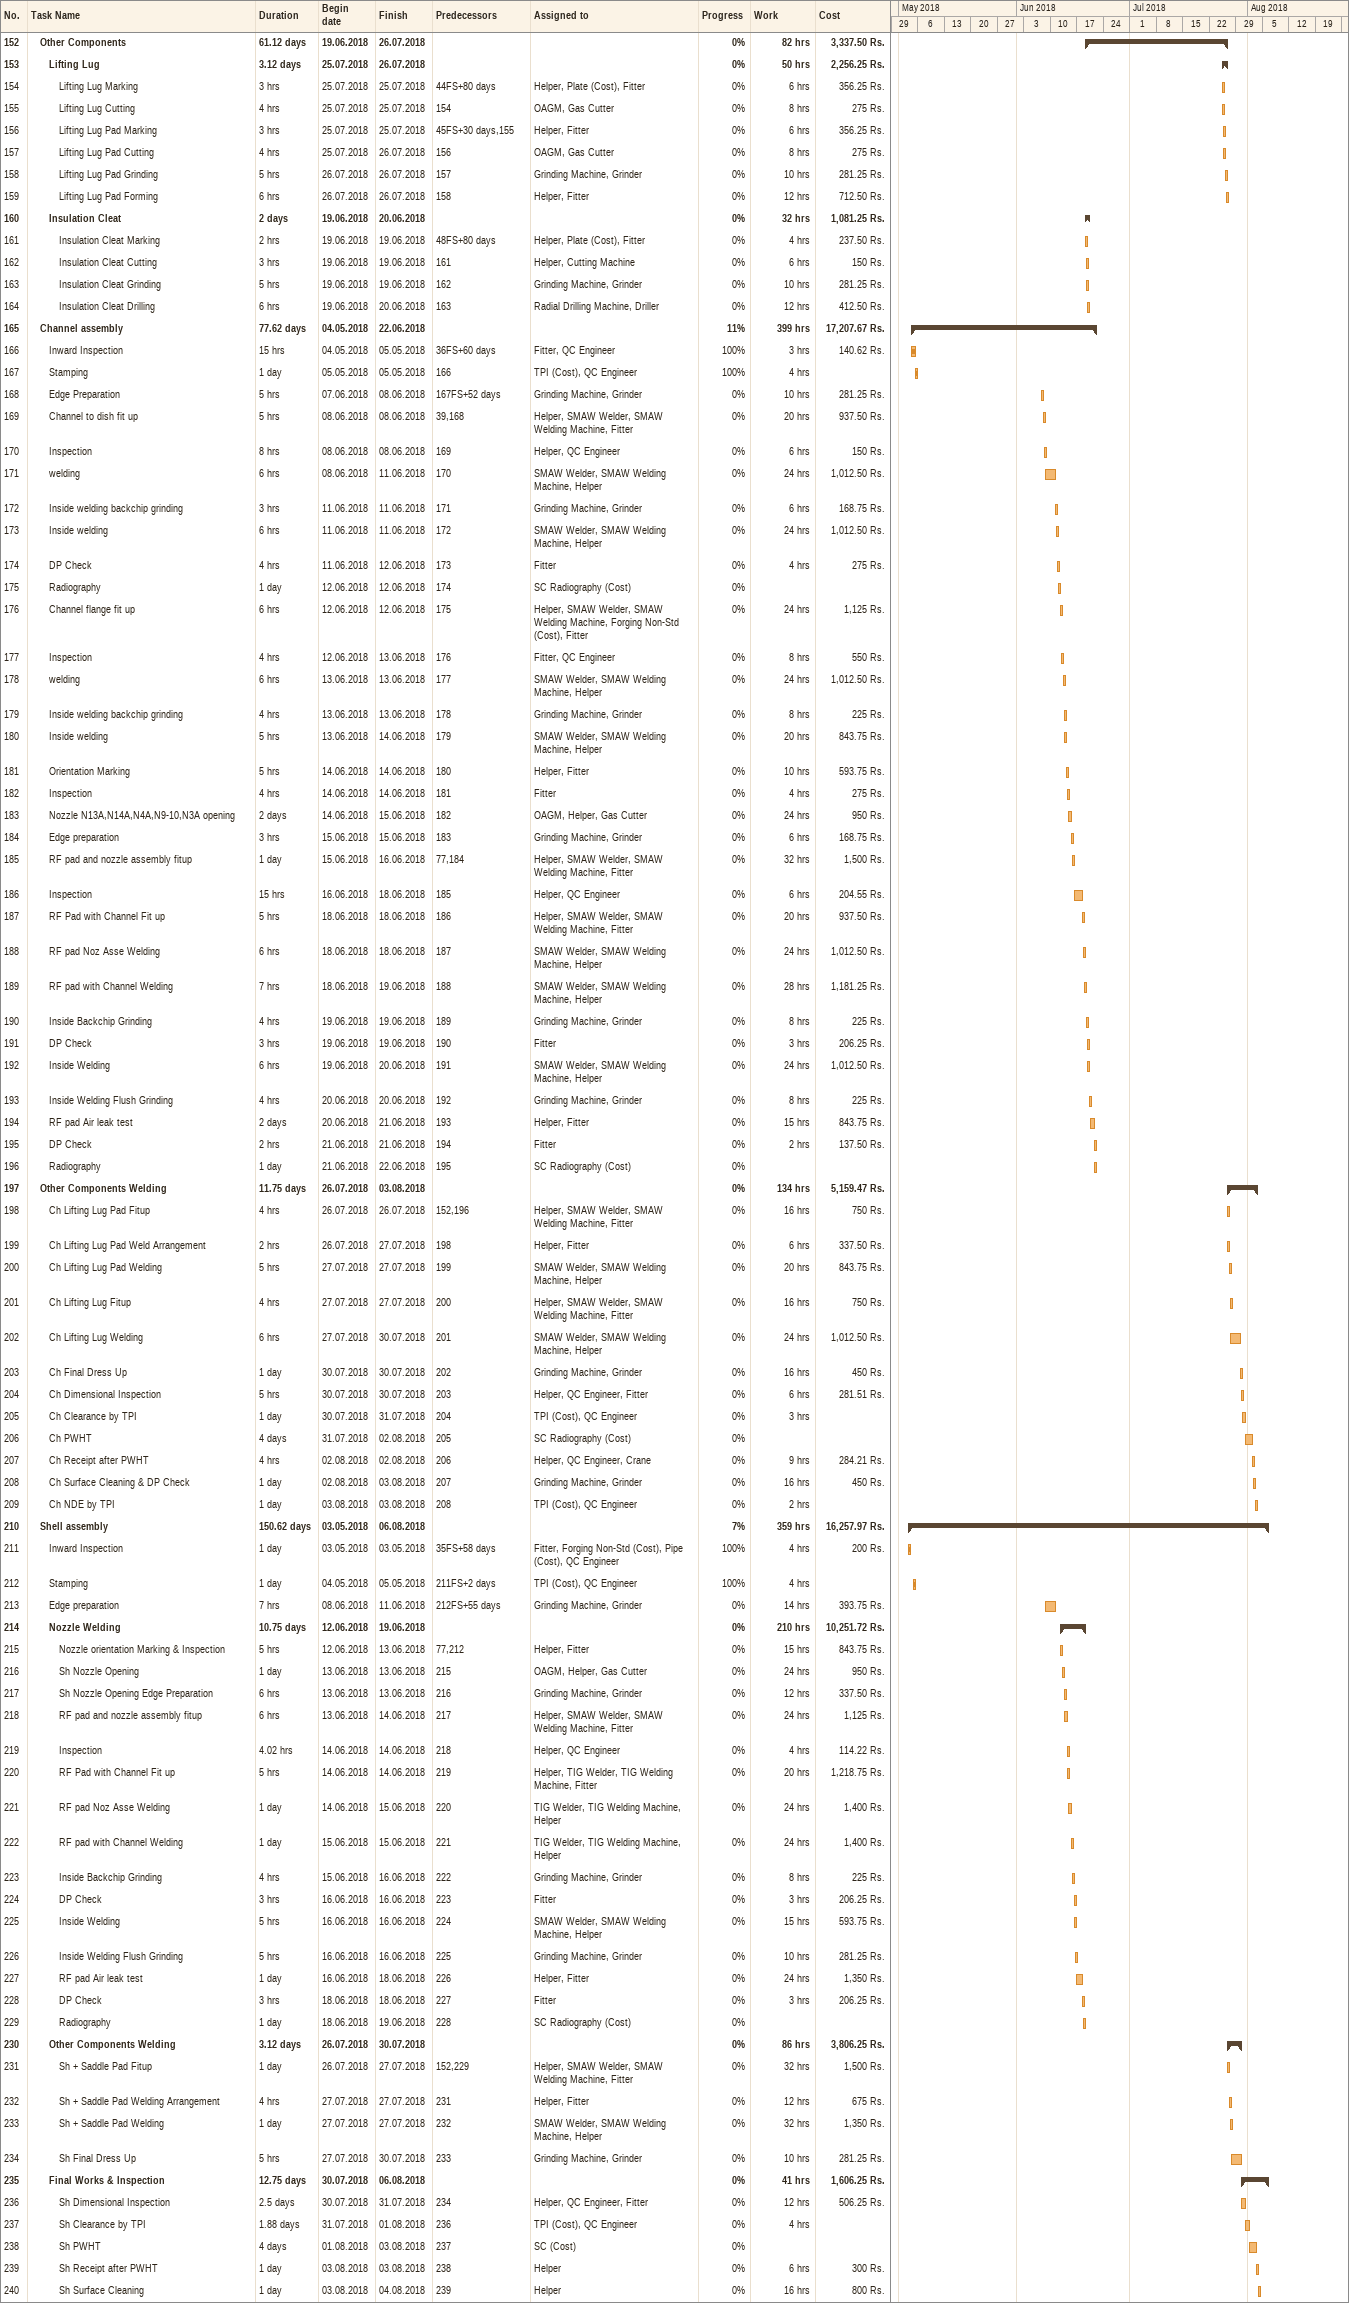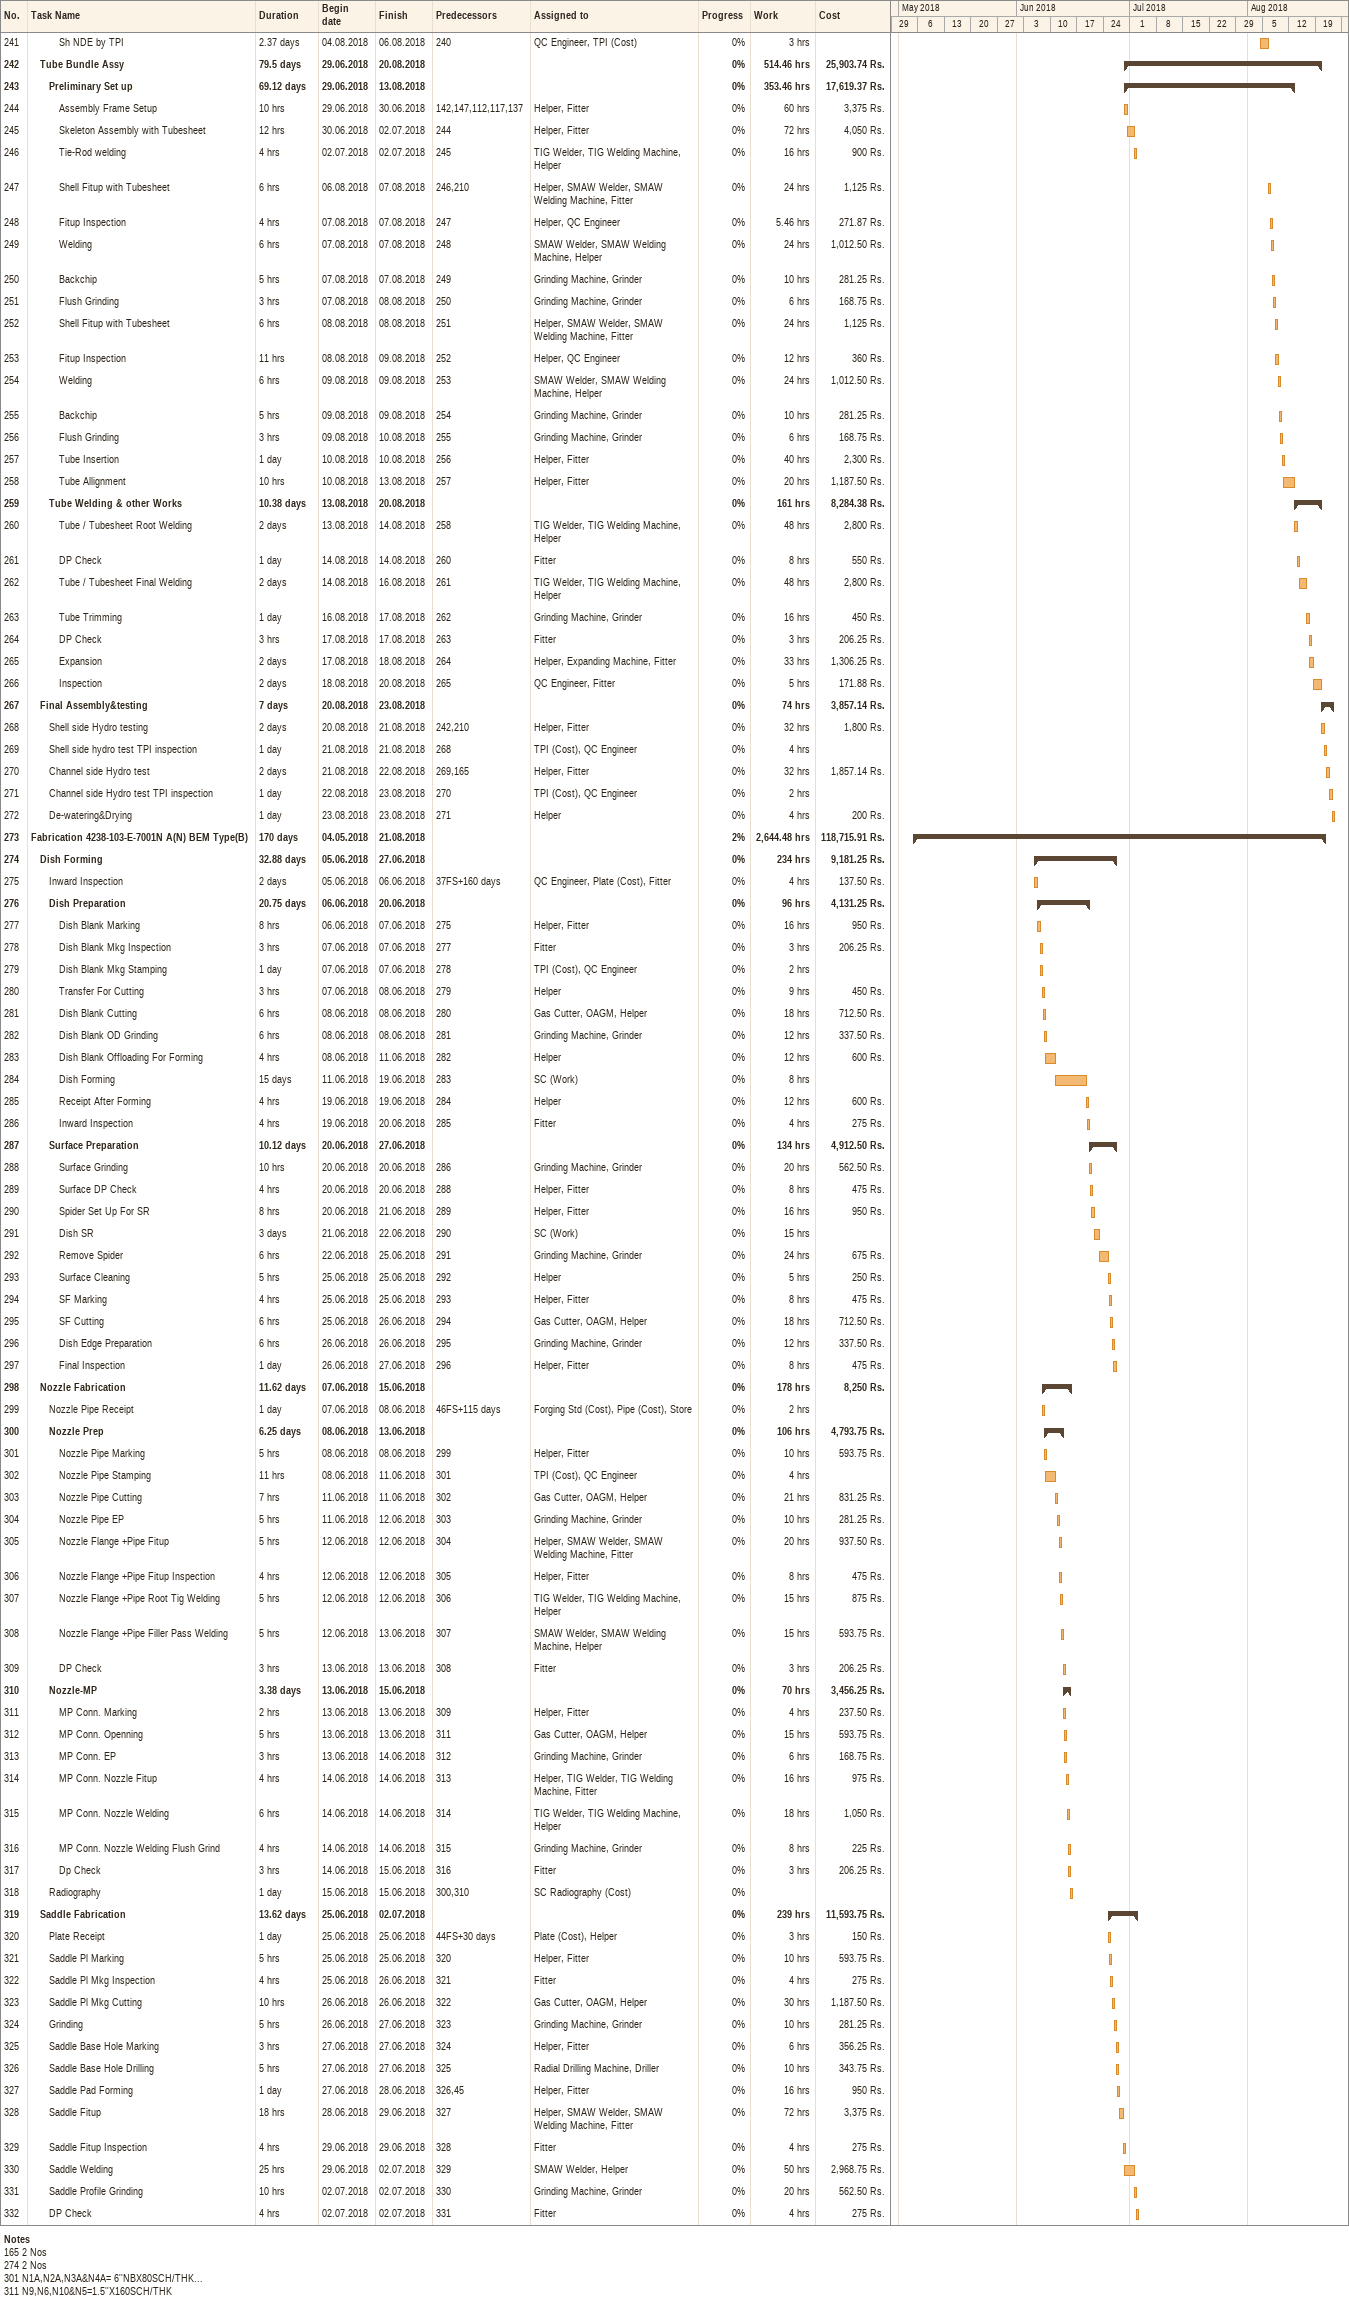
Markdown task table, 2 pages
| ID | Level | Task | Duration | Start | Finish | Predecessors | Resources | % complete | Work (h) | Cost (Rs.) |
|---|---|---|---|---|---|---|---|---|---|---|
| 152 | 2 | **Other Components** | 61.12d | 2018-06-19 | 2018-07-26 |  |  | 0 | 82 | 3337.50 |
| 153 | 3 | **Lifting Lug** | 3.12d | 2018-07-25 | 2018-07-26 |  |  | 0 | 50 | 2256.25 |
| 154 | 4 | Lifting Lug Marking | 3h | 2018-07-25 | 2018-07-25 | 44FS+80d | Helper, Plate (Cost), Fitter | 0 | 6 | 356.25 |
| 155 | 4 | Lifting Lug Cutting | 4h | 2018-07-25 | 2018-07-25 | 154 | OAGM, Gas Cutter | 0 | 8 | 275 |
| 156 | 4 | Lifting Lug Pad Marking | 3h | 2018-07-25 | 2018-07-25 | 45FS+30d, 155 | Helper, Fitter | 0 | 6 | 356.25 |
| 157 | 4 | Lifting Lug Pad Cutting | 4h | 2018-07-25 | 2018-07-26 | 156 | OAGM, Gas Cutter | 0 | 8 | 275 |
| 158 | 4 | Lifting Lug Pad Grinding | 5h | 2018-07-26 | 2018-07-26 | 157 | Grinding Machine, Grinder | 0 | 10 | 281.25 |
| 159 | 4 | Lifting Lug Pad Forming | 6h | 2018-07-26 | 2018-07-26 | 158 | Helper, Fitter | 0 | 12 | 712.50 |
| 160 | 3 | **Insulation Cleat** | 2d | 2018-06-19 | 2018-06-20 |  |  | 0 | 32 | 1081.25 |
| 161 | 4 | Insulation Cleat Marking | 2h | 2018-06-19 | 2018-06-19 | 48FS+80d | Helper, Plate (Cost), Fitter | 0 | 4 | 237.50 |
| 162 | 4 | Insulation Cleat Cutting | 3h | 2018-06-19 | 2018-06-19 | 161 | Helper, Cutting Machine | 0 | 6 | 150 |
| 163 | 4 | Insulation Cleat Grinding | 5h | 2018-06-19 | 2018-06-19 | 162 | Grinding Machine, Grinder | 0 | 10 | 281.25 |
| 164 | 4 | Insulation Cleat Drilling | 6h | 2018-06-19 | 2018-06-20 | 163 | Radial Drilling Machine, Driller | 0 | 12 | 412.50 |
| 165 | 2 | **Channel assembly** | 77.62d | 2018-05-04 | 2018-06-22 |  |  | 11 | 399 | 17207.67 |
| 166 | 3 | Inward Inspection | 15h | 2018-05-04 | 2018-05-05 | 36FS+60d | Fitter, QC Engineer | 100 | 3 | 140.62 |
| 167 | 3 | Stamping | 1d | 2018-05-05 | 2018-05-05 | 166 | TPI (Cost), QC Engineer | 100 | 4 |  |
| 168 | 3 | Edge Preparation | 5h | 2018-06-07 | 2018-06-08 | 167FS+52d | Grinding Machine, Grinder | 0 | 10 | 281.25 |
| 169 | 3 | Channel to dish fit up | 5h | 2018-06-08 | 2018-06-08 | 39, 168 | Helper, SMAW Welder, SMAW Welding Machine, Fitter | 0 | 20 | 937.50 |
| 170 | 3 | Inspection | 8h | 2018-06-08 | 2018-06-08 | 169 | Helper, QC Engineer | 0 | 6 | 150 |
| 171 | 3 | welding | 6h | 2018-06-08 | 2018-06-11 | 170 | SMAW Welder, SMAW Welding Machine, Helper | 0 | 24 | 1012.50 |
| 172 | 3 | Inside welding backchip grinding | 3h | 2018-06-11 | 2018-06-11 | 171 | Grinding Machine, Grinder | 0 | 6 | 168.75 |
| 173 | 3 | Inside welding | 6h | 2018-06-11 | 2018-06-11 | 172 | SMAW Welder, SMAW Welding Machine, Helper | 0 | 24 | 1012.50 |
| 174 | 3 | DP Check | 4h | 2018-06-11 | 2018-06-12 | 173 | Fitter | 0 | 4 | 275 |
| 175 | 3 | Radiography | 1d | 2018-06-12 | 2018-06-12 | 174 | SC Radiography (Cost) | 0 |  |  |
| 176 | 3 | Channel flange fit up | 6h | 2018-06-12 | 2018-06-12 | 175 | Helper, SMAW Welder, SMAW Welding Machine, Forging Non-Std (Cost), Fitter | 0 | 24 | 1125 |
| 177 | 3 | Inspection | 4h | 2018-06-12 | 2018-06-13 | 176 | Fitter, QC Engineer | 0 | 8 | 550 |
| 178 | 3 | welding | 6h | 2018-06-13 | 2018-06-13 | 177 | SMAW Welder, SMAW Welding Machine, Helper | 0 | 24 | 1012.50 |
| 179 | 3 | Inside welding backchip grinding | 4h | 2018-06-13 | 2018-06-13 | 178 | Grinding Machine, Grinder | 0 | 8 | 225 |
| 180 | 3 | Inside welding | 5h | 2018-06-13 | 2018-06-14 | 179 | SMAW Welder, SMAW Welding Machine, Helper | 0 | 20 | 843.75 |
| 181 | 3 | Orientation Marking | 5h | 2018-06-14 | 2018-06-14 | 180 | Helper, Fitter | 0 | 10 | 593.75 |
| 182 | 3 | Inspection | 4h | 2018-06-14 | 2018-06-14 | 181 | Fitter | 0 | 4 | 275 |
| 183 | 3 | Nozzle N13A,N14A,N4A,N9-10,N3A opening | 2d | 2018-06-14 | 2018-06-15 | 182 | OAGM, Helper, Gas Cutter | 0 | 24 | 950 |
| 184 | 3 | Edge preparation | 3h | 2018-06-15 | 2018-06-15 | 183 | Grinding Machine, Grinder | 0 | 6 | 168.75 |
| 185 | 3 | RF pad and nozzle assembly fitup | 1d | 2018-06-15 | 2018-06-16 | 77, 184 | Helper, SMAW Welder, SMAW Welding Machine, Fitter | 0 | 32 | 1500 |
| 186 | 3 | Inspection | 15h | 2018-06-16 | 2018-06-18 | 185 | Helper, QC Engineer | 0 | 6 | 204.55 |
| 187 | 3 | RF Pad with Channel Fit up | 5h | 2018-06-18 | 2018-06-18 | 186 | Helper, SMAW Welder, SMAW Welding Machine, Fitter | 0 | 20 | 937.50 |
| 188 | 3 | RF pad Noz Asse Welding | 6h | 2018-06-18 | 2018-06-18 | 187 | SMAW Welder, SMAW Welding Machine, Helper | 0 | 24 | 1012.50 |
| 189 | 3 | RF pad with Channel Welding | 7h | 2018-06-18 | 2018-06-19 | 188 | SMAW Welder, SMAW Welding Machine, Helper | 0 | 28 | 1181.25 |
| 190 | 3 | Inside Backchip Grinding | 4h | 2018-06-19 | 2018-06-19 | 189 | Grinding Machine, Grinder | 0 | 8 | 225 |
| 191 | 3 | DP Check | 3h | 2018-06-19 | 2018-06-19 | 190 | Fitter | 0 | 3 | 206.25 |
| 192 | 3 | Inside Welding | 6h | 2018-06-19 | 2018-06-20 | 191 | SMAW Welder, SMAW Welding Machine, Helper | 0 | 24 | 1012.50 |
| 193 | 3 | Inside Welding Flush Grinding | 4h | 2018-06-20 | 2018-06-20 | 192 | Grinding Machine, Grinder | 0 | 8 | 225 |
| 194 | 3 | RF pad Air leak test | 2d | 2018-06-20 | 2018-06-21 | 193 | Helper, Fitter | 0 | 15 | 843.75 |
| 195 | 3 | DP Check | 2h | 2018-06-21 | 2018-06-21 | 194 | Fitter | 0 | 2 | 137.50 |
| 196 | 3 | Radiography | 1d | 2018-06-21 | 2018-06-22 | 195 | SC Radiography (Cost) | 0 |  |  |
| 197 | 2 | **Other Components Welding** | 11.75d | 2018-07-26 | 2018-08-03 |  |  | 0 | 134 | 5159.47 |
| 198 | 3 | Ch Lifting Lug Pad Fitup | 4h | 2018-07-26 | 2018-07-26 | 152, 196 | Helper, SMAW Welder, SMAW Welding Machine, Fitter | 0 | 16 | 750 |
| 199 | 3 | Ch Lifting Lug Pad Weld Arrangement | 2h | 2018-07-26 | 2018-07-27 | 198 | Helper, Fitter | 0 | 6 | 337.50 |
| 200 | 3 | Ch Lifting Lug Pad Welding | 5h | 2018-07-27 | 2018-07-27 | 199 | SMAW Welder, SMAW Welding Machine, Helper | 0 | 20 | 843.75 |
| 201 | 3 | Ch Lifting Lug Fitup | 4h | 2018-07-27 | 2018-07-27 | 200 | Helper, SMAW Welder, SMAW Welding Machine, Fitter | 0 | 16 | 750 |
| 202 | 3 | Ch Lifting Lug Welding | 6h | 2018-07-27 | 2018-07-30 | 201 | SMAW Welder, SMAW Welding Machine, Helper | 0 | 24 | 1012.50 |
| 203 | 3 | Ch Final Dress Up | 1d | 2018-07-30 | 2018-07-30 | 202 | Grinding Machine, Grinder | 0 | 16 | 450 |
| 204 | 3 | Ch Dimensional Inspection | 5h | 2018-07-30 | 2018-07-30 | 203 | Helper, QC Engineer, Fitter | 0 | 6 | 281.51 |
| 205 | 3 | Ch Clearance by TPI | 1d | 2018-07-30 | 2018-07-31 | 204 | TPI (Cost), QC Engineer | 0 | 3 |  |
| 206 | 3 | Ch PWHT | 4d | 2018-07-31 | 2018-08-02 | 205 | SC Radiography (Cost) | 0 |  |  |
| 207 | 3 | Ch Receipt after PWHT | 4h | 2018-08-02 | 2018-08-02 | 206 | Helper, QC Engineer, Crane | 0 | 9 | 284.21 |
| 208 | 3 | Ch Surface Cleaning & DP Check | 1d | 2018-08-02 | 2018-08-03 | 207 | Grinding Machine, Grinder | 0 | 16 | 450 |
| 209 | 3 | Ch NDE by TPI | 1d | 2018-08-03 | 2018-08-03 | 208 | TPI (Cost), QC Engineer | 0 | 2 |  |
| 210 | 2 | **Shell assembly** | 150.62d | 2018-05-03 | 2018-08-06 |  |  | 7 | 359 | 16257.97 |
| 211 | 3 | Inward Inspection | 1d | 2018-05-03 | 2018-05-03 | 35FS+58d | Fitter, Forging Non-Std (Cost), Pipe (Cost), QC Engineer | 100 | 4 | 200 |
| 212 | 3 | Stamping | 1d | 2018-05-04 | 2018-05-05 | 211FS+2d | TPI (Cost), QC Engineer | 100 | 4 |  |
| 213 | 3 | Edge preparation | 7h | 2018-06-08 | 2018-06-11 | 212FS+55d | Grinding Machine, Grinder | 0 | 14 | 393.75 |
| 214 | 3 | **Nozzle Welding** | 10.75d | 2018-06-12 | 2018-06-19 |  |  | 0 | 210 | 10251.72 |
| 215 | 4 | Nozzle orientation Marking & Inspection | 5h | 2018-06-12 | 2018-06-13 | 77, 212 | Helper, Fitter | 0 | 15 | 843.75 |
| 216 | 4 | Sh Nozzle Opening | 1d | 2018-06-13 | 2018-06-13 | 215 | OAGM, Helper, Gas Cutter | 0 | 24 | 950 |
| 217 | 4 | Sh Nozzle Opening Edge Preparation | 6h | 2018-06-13 | 2018-06-13 | 216 | Grinding Machine, Grinder | 0 | 12 | 337.50 |
| 218 | 4 | RF pad and nozzle assembly fitup | 6h | 2018-06-13 | 2018-06-14 | 217 | Helper, SMAW Welder, SMAW Welding Machine, Fitter | 0 | 24 | 1125 |
| 219 | 4 | Inspection | 4.02h | 2018-06-14 | 2018-06-14 | 218 | Helper, QC Engineer | 0 | 4 | 114.22 |
| 220 | 4 | RF Pad with Channel Fit up | 5h | 2018-06-14 | 2018-06-14 | 219 | Helper, TIG Welder, TIG Welding Machine, Fitter | 0 | 20 | 1218.75 |
| 221 | 4 | RF pad Noz Asse Welding | 1d | 2018-06-14 | 2018-06-15 | 220 | TIG Welder, TIG Welding Machine, Helper | 0 | 24 | 1400 |
| 222 | 4 | RF pad with Channel Welding | 1d | 2018-06-15 | 2018-06-15 | 221 | TIG Welder, TIG Welding Machine, Helper | 0 | 24 | 1400 |
| 223 | 4 | Inside Backchip Grinding | 4h | 2018-06-15 | 2018-06-16 | 222 | Grinding Machine, Grinder | 0 | 8 | 225 |
| 224 | 4 | DP Check | 3h | 2018-06-16 | 2018-06-16 | 223 | Fitter | 0 | 3 | 206.25 |
| 225 | 4 | Inside Welding | 5h | 2018-06-16 | 2018-06-16 | 224 | SMAW Welder, SMAW Welding Machine, Helper | 0 | 15 | 593.75 |
| 226 | 4 | Inside Welding Flush Grinding | 5h | 2018-06-16 | 2018-06-16 | 225 | Grinding Machine, Grinder | 0 | 10 | 281.25 |
| 227 | 4 | RF pad Air leak test | 1d | 2018-06-16 | 2018-06-18 | 226 | Helper, Fitter | 0 | 24 | 1350 |
| 228 | 4 | DP Check | 3h | 2018-06-18 | 2018-06-18 | 227 | Fitter | 0 | 3 | 206.25 |
| 229 | 4 | Radiography | 1d | 2018-06-18 | 2018-06-19 | 228 | SC Radiography (Cost) | 0 |  |  |
| 230 | 3 | **Other Components Welding** | 3.12d | 2018-07-26 | 2018-07-30 |  |  | 0 | 86 | 3806.25 |
| 231 | 4 | Sh + Saddle Pad Fitup | 1d | 2018-07-26 | 2018-07-27 | 152, 229 | Helper, SMAW Welder, SMAW Welding Machine, Fitter | 0 | 32 | 1500 |
| 232 | 4 | Sh + Saddle Pad Welding Arrangement | 4h | 2018-07-27 | 2018-07-27 | 231 | Helper, Fitter | 0 | 12 | 675 |
| 233 | 4 | Sh + Saddle Pad Welding | 1d | 2018-07-27 | 2018-07-27 | 232 | SMAW Welder, SMAW Welding Machine, Helper | 0 | 32 | 1350 |
| 234 | 4 | Sh Final Dress Up | 5h | 2018-07-27 | 2018-07-30 | 233 | Grinding Machine, Grinder | 0 | 10 | 281.25 |
| 235 | 3 | **Final Works & Inspection** | 12.75d | 2018-07-30 | 2018-08-06 |  |  | 0 | 41 | 1606.25 |
| 236 | 4 | Sh Dimensional Inspection | 2.5d | 2018-07-30 | 2018-07-31 | 234 | Helper, QC Engineer, Fitter | 0 | 12 | 506.25 |
| 237 | 4 | Sh Clearance by TPI | 1.88d | 2018-07-31 | 2018-08-01 | 236 | TPI (Cost), QC Engineer | 0 | 4 |  |
| 238 | 4 | Sh PWHT | 4d | 2018-08-01 | 2018-08-03 | 237 | SC (Cost) | 0 |  |  |
| 239 | 4 | Sh Receipt after PWHT | 1d | 2018-08-03 | 2018-08-03 | 238 | Helper | 0 | 6 | 300 |
| 240 | 4 | Sh Surface Cleaning | 1d | 2018-08-03 | 2018-08-04 | 239 | Helper | 0 | 16 | 800 |
| 241 | 4 | Sh NDE by TPI | 2.37d | 2018-08-04 | 2018-08-06 | 240 | QC Engineer, TPI (Cost) | 0 | 3 |  |
| 242 | 2 | **Tube Bundle Assy** | 79.5d | 2018-06-29 | 2018-08-20 |  |  | 0 | 514.46 | 25903.74 |
| 243 | 3 | **Preliminary Set up** | 69.12d | 2018-06-29 | 2018-08-13 |  |  | 0 | 353.46 | 17619.37 |
| 244 | 4 | Assembly Frame Setup | 10h | 2018-06-29 | 2018-06-30 | 142, 147, 112, 117, 137 | Helper, Fitter | 0 | 60 | 3375 |
| 245 | 4 | Skeleton Assembly with Tubesheet | 12h | 2018-06-30 | 2018-07-02 | 244 | Helper, Fitter | 0 | 72 | 4050 |
| 246 | 4 | Tie-Rod welding | 4h | 2018-07-02 | 2018-07-02 | 245 | TIG Welder, TIG Welding Machine, Helper | 0 | 16 | 900 |
| 247 | 4 | Shell Fitup with Tubesheet | 6h | 2018-08-06 | 2018-08-07 | 246, 210 | Helper, SMAW Welder, SMAW Welding Machine, Fitter | 0 | 24 | 1125 |
| 248 | 4 | Fitup Inspection | 4h | 2018-08-07 | 2018-08-07 | 247 | Helper, QC Engineer | 0 | 5.46 | 271.87 |
| 249 | 4 | Welding | 6h | 2018-08-07 | 2018-08-07 | 248 | SMAW Welder, SMAW Welding Machine, Helper | 0 | 24 | 1012.50 |
| 250 | 4 | Backchip | 5h | 2018-08-07 | 2018-08-07 | 249 | Grinding Machine, Grinder | 0 | 10 | 281.25 |
| 251 | 4 | Flush Grinding | 3h | 2018-08-07 | 2018-08-08 | 250 | Grinding Machine, Grinder | 0 | 6 | 168.75 |
| 252 | 4 | Shell Fitup with Tubesheet | 6h | 2018-08-08 | 2018-08-08 | 251 | Helper, SMAW Welder, SMAW Welding Machine, Fitter | 0 | 24 | 1125 |
| 253 | 4 | Fitup Inspection | 11h | 2018-08-08 | 2018-08-09 | 252 | Helper, QC Engineer | 0 | 12 | 360 |
| 254 | 4 | Welding | 6h | 2018-08-09 | 2018-08-09 | 253 | SMAW Welder, SMAW Welding Machine, Helper | 0 | 24 | 1012.50 |
| 255 | 4 | Backchip | 5h | 2018-08-09 | 2018-08-09 | 254 | Grinding Machine, Grinder | 0 | 10 | 281.25 |
| 256 | 4 | Flush Grinding | 3h | 2018-08-09 | 2018-08-10 | 255 | Grinding Machine, Grinder | 0 | 6 | 168.75 |
| 257 | 4 | Tube Insertion | 1d | 2018-08-10 | 2018-08-10 | 256 | Helper, Fitter | 0 | 40 | 2300 |
| 258 | 4 | Tube Allignment | 10h | 2018-08-10 | 2018-08-13 | 257 | Helper, Fitter | 0 | 20 | 1187.50 |
| 259 | 3 | **Tube Welding & other Works** | 10.38d | 2018-08-13 | 2018-08-20 |  |  | 0 | 161 | 8284.38 |
| 260 | 4 | Tube / Tubesheet Root Welding | 2d | 2018-08-13 | 2018-08-14 | 258 | TIG Welder, TIG Welding Machine, Helper | 0 | 48 | 2800 |
| 261 | 4 | DP Check | 1d | 2018-08-14 | 2018-08-14 | 260 | Fitter | 0 | 8 | 550 |
| 262 | 4 | Tube / Tubesheet Final Welding | 2d | 2018-08-14 | 2018-08-16 | 261 | TIG Welder, TIG Welding Machine, Helper | 0 | 48 | 2800 |
| 263 | 4 | Tube Trimming | 1d | 2018-08-16 | 2018-08-17 | 262 | Grinding Machine, Grinder | 0 | 16 | 450 |
| 264 | 4 | DP Check | 3h | 2018-08-17 | 2018-08-17 | 263 | Fitter | 0 | 3 | 206.25 |
| 265 | 4 | Expansion | 2d | 2018-08-17 | 2018-08-18 | 264 | Helper, Expanding Machine, Fitter | 0 | 33 | 1306.25 |
| 266 | 4 | Inspection | 2d | 2018-08-18 | 2018-08-20 | 265 | QC Engineer, Fitter | 0 | 5 | 171.88 |
| 267 | 2 | **Final Assembly&testing** | 7d | 2018-08-20 | 2018-08-23 |  |  | 0 | 74 | 3857.14 |
| 268 | 3 | Shell side Hydro testing | 2d | 2018-08-20 | 2018-08-21 | 242, 210 | Helper, Fitter | 0 | 32 | 1800 |
| 269 | 3 | Shell side hydro test TPI inspection | 1d | 2018-08-21 | 2018-08-21 | 268 | TPI (Cost), QC Engineer | 0 | 4 |  |
| 270 | 3 | Channel side Hydro test | 2d | 2018-08-21 | 2018-08-22 | 269, 165 | Helper, Fitter | 0 | 32 | 1857.14 |
| 271 | 3 | Channel side Hydro test TPI inspection | 1d | 2018-08-22 | 2018-08-23 | 270 | TPI (Cost), QC Engineer | 0 | 2 |  |
| 272 | 3 | De-watering&Drying | 1d | 2018-08-23 | 2018-08-23 | 271 | Helper | 0 | 4 | 200 |
| 273 | 1 | **Fabrication 4238-103-E-7001N A(N) BEM Type(B)** | 170d | 2018-05-04 | 2018-08-21 |  |  | 2 | 2644.48 | 118715.91 |
| 274 | 2 | **Dish Forming** | 32.88d | 2018-06-05 | 2018-06-27 |  |  | 0 | 234 | 9181.25 |
| 275 | 3 | Inward Inspection | 2d | 2018-06-05 | 2018-06-06 | 37FS+160d | QC Engineer, Plate (Cost), Fitter | 0 | 4 | 137.50 |
| 276 | 3 | **Dish Preparation** | 20.75d | 2018-06-06 | 2018-06-20 |  |  | 0 | 96 | 4131.25 |
| 277 | 4 | Dish Blank Marking | 8h | 2018-06-06 | 2018-06-07 | 275 | Helper, Fitter | 0 | 16 | 950 |
| 278 | 4 | Dish Blank Mkg Inspection | 3h | 2018-06-07 | 2018-06-07 | 277 | Fitter | 0 | 3 | 206.25 |
| 279 | 4 | Dish Blank Mkg Stamping | 1d | 2018-06-07 | 2018-06-07 | 278 | TPI (Cost), QC Engineer | 0 | 2 |  |
| 280 | 4 | Transfer For Cutting | 3h | 2018-06-07 | 2018-06-08 | 279 | Helper | 0 | 9 | 450 |
| 281 | 4 | Dish Blank Cutting | 6h | 2018-06-08 | 2018-06-08 | 280 | Gas Cutter, OAGM, Helper | 0 | 18 | 712.50 |
| 282 | 4 | Dish Blank OD Grinding | 6h | 2018-06-08 | 2018-06-08 | 281 | Grinding Machine, Grinder | 0 | 12 | 337.50 |
| 283 | 4 | Dish Blank Offloading For Forming | 4h | 2018-06-08 | 2018-06-11 | 282 | Helper | 0 | 12 | 600 |
| 284 | 4 | Dish Forming | 15d | 2018-06-11 | 2018-06-19 | 283 | SC (Work) | 0 | 8 |  |
| 285 | 4 | Receipt After Forming | 4h | 2018-06-19 | 2018-06-19 | 284 | Helper | 0 | 12 | 600 |
| 286 | 4 | Inward Inspection | 4h | 2018-06-19 | 2018-06-20 | 285 | Fitter | 0 | 4 | 275 |
| 287 | 3 | **Surface Preparation** | 10.12d | 2018-06-20 | 2018-06-27 |  |  | 0 | 134 | 4912.50 |
| 288 | 4 | Surface Grinding | 10h | 2018-06-20 | 2018-06-20 | 286 | Grinding Machine, Grinder | 0 | 20 | 562.50 |
| 289 | 4 | Surface DP Check | 4h | 2018-06-20 | 2018-06-20 | 288 | Helper, Fitter | 0 | 8 | 475 |
| 290 | 4 | Spider Set Up For SR | 8h | 2018-06-20 | 2018-06-21 | 289 | Helper, Fitter | 0 | 16 | 950 |
| 291 | 4 | Dish SR | 3d | 2018-06-21 | 2018-06-22 | 290 | SC (Work) | 0 | 15 |  |
| 292 | 4 | Remove Spider | 6h | 2018-06-22 | 2018-06-25 | 291 | Grinding Machine, Grinder | 0 | 24 | 675 |
| 293 | 4 | Surface Cleaning | 5h | 2018-06-25 | 2018-06-25 | 292 | Helper | 0 | 5 | 250 |
| 294 | 4 | SF Marking | 4h | 2018-06-25 | 2018-06-25 | 293 | Helper, Fitter | 0 | 8 | 475 |
| 295 | 4 | SF Cutting | 6h | 2018-06-25 | 2018-06-26 | 294 | Gas Cutter, OAGM, Helper | 0 | 18 | 712.50 |
| 296 | 4 | Dish Edge Preparation | 6h | 2018-06-26 | 2018-06-26 | 295 | Grinding Machine, Grinder | 0 | 12 | 337.50 |
| 297 | 4 | Final Inspection | 1d | 2018-06-26 | 2018-06-27 | 296 | Helper, Fitter | 0 | 8 | 475 |
| 298 | 2 | **Nozzle Fabrication** | 11.62d | 2018-06-07 | 2018-06-15 |  |  | 0 | 178 | 8250 |
| 299 | 3 | Nozzle Pipe Receipt | 1d | 2018-06-07 | 2018-06-08 | 46FS+115d | Forging Std (Cost), Pipe (Cost), Store | 0 | 2 |  |
| 300 | 3 | **Nozzle Prep** | 6.25d | 2018-06-08 | 2018-06-13 |  |  | 0 | 106 | 4793.75 |
| 301 | 4 | Nozzle Pipe Marking | 5h | 2018-06-08 | 2018-06-08 | 299 | Helper, Fitter | 0 | 10 | 593.75 |
| 302 | 4 | Nozzle Pipe Stamping | 11h | 2018-06-08 | 2018-06-11 | 301 | TPI (Cost), QC Engineer | 0 | 4 |  |
| 303 | 4 | Nozzle Pipe Cutting | 7h | 2018-06-11 | 2018-06-11 | 302 | Gas Cutter, OAGM, Helper | 0 | 21 | 831.25 |
| 304 | 4 | Nozzle Pipe EP | 5h | 2018-06-11 | 2018-06-12 | 303 | Grinding Machine, Grinder | 0 | 10 | 281.25 |
| 305 | 4 | Nozzle Flange +Pipe Fitup | 5h | 2018-06-12 | 2018-06-12 | 304 | Helper, SMAW Welder, SMAW Welding Machine, Fitter | 0 | 20 | 937.50 |
| 306 | 4 | Nozzle Flange +Pipe Fitup Inspection | 4h | 2018-06-12 | 2018-06-12 | 305 | Helper, Fitter | 0 | 8 | 475 |
| 307 | 4 | Nozzle Flange +Pipe Root Tig Welding | 5h | 2018-06-12 | 2018-06-12 | 306 | TIG Welder, TIG Welding Machine, Helper | 0 | 15 | 875 |
| 308 | 4 | Nozzle Flange +Pipe Filler Pass Welding | 5h | 2018-06-12 | 2018-06-13 | 307 | SMAW Welder, SMAW Welding Machine, Helper | 0 | 15 | 593.75 |
| 309 | 4 | DP Check | 3h | 2018-06-13 | 2018-06-13 | 308 | Fitter | 0 | 3 | 206.25 |
| 310 | 3 | **Nozzle-MP** | 3.38d | 2018-06-13 | 2018-06-15 |  |  | 0 | 70 | 3456.25 |
| 311 | 4 | MP Conn. Marking | 2h | 2018-06-13 | 2018-06-13 | 309 | Helper, Fitter | 0 | 4 | 237.50 |
| 312 | 4 | MP Conn. Openning | 5h | 2018-06-13 | 2018-06-13 | 311 | Gas Cutter, OAGM, Helper | 0 | 15 | 593.75 |
| 313 | 4 | MP Conn. EP | 3h | 2018-06-13 | 2018-06-14 | 312 | Grinding Machine, Grinder | 0 | 6 | 168.75 |
| 314 | 4 | MP Conn. Nozzle Fitup | 4h | 2018-06-14 | 2018-06-14 | 313 | Helper, TIG Welder, TIG Welding Machine, Fitter | 0 | 16 | 975 |
| 315 | 4 | MP Conn. Nozzle Welding | 6h | 2018-06-14 | 2018-06-14 | 314 | TIG Welder, TIG Welding Machine, Helper | 0 | 18 | 1050 |
| 316 | 4 | MP Conn. Nozzle Welding Flush Grind | 4h | 2018-06-14 | 2018-06-14 | 315 | Grinding Machine, Grinder | 0 | 8 | 225 |
| 317 | 4 | Dp Check | 3h | 2018-06-14 | 2018-06-15 | 316 | Fitter | 0 | 3 | 206.25 |
| 318 | 3 | Radiography | 1d | 2018-06-15 | 2018-06-15 | 300, 310 | SC Radiography (Cost) | 0 |  |  |
| 319 | 2 | **Saddle Fabrication** | 13.62d | 2018-06-25 | 2018-07-02 |  |  | 0 | 239 | 11593.75 |
| 320 | 3 | Plate Receipt | 1d | 2018-06-25 | 2018-06-25 | 44FS+30d | Plate (Cost), Helper | 0 | 3 | 150 |
| 321 | 3 | Saddle Pl Marking | 5h | 2018-06-25 | 2018-06-25 | 320 | Helper, Fitter | 0 | 10 | 593.75 |
| 322 | 3 | Saddle Pl Mkg Inspection | 4h | 2018-06-25 | 2018-06-26 | 321 | Fitter | 0 | 4 | 275 |
| 323 | 3 | Saddle Pl Mkg Cutting | 10h | 2018-06-26 | 2018-06-26 | 322 | Gas Cutter, OAGM, Helper | 0 | 30 | 1187.50 |
| 324 | 3 | Grinding | 5h | 2018-06-26 | 2018-06-27 | 323 | Grinding Machine, Grinder | 0 | 10 | 281.25 |
| 325 | 3 | Saddle Base Hole Marking | 3h | 2018-06-27 | 2018-06-27 | 324 | Helper, Fitter | 0 | 6 | 356.25 |
| 326 | 3 | Saddle Base Hole Drilling | 5h | 2018-06-27 | 2018-06-27 | 325 | Radial Drilling Machine, Driller | 0 | 10 | 343.75 |
| 327 | 3 | Saddle Pad Forming | 1d | 2018-06-27 | 2018-06-28 | 326, 45 | Helper, Fitter | 0 | 16 | 950 |
| 328 | 3 | Saddle Fitup | 18h | 2018-06-28 | 2018-06-29 | 327 | Helper, SMAW Welder, SMAW Welding Machine, Fitter | 0 | 72 | 3375 |
| 329 | 3 | Saddle Fitup Inspection | 4h | 2018-06-29 | 2018-06-29 | 328 | Fitter | 0 | 4 | 275 |
| 330 | 3 | Saddle Welding | 25h | 2018-06-29 | 2018-07-02 | 329 | SMAW Welder, Helper | 0 | 50 | 2968.75 |
| 331 | 3 | Saddle Profile Grinding | 10h | 2018-07-02 | 2018-07-02 | 330 | Grinding Machine, Grinder | 0 | 20 | 562.50 |
| 332 | 3 | DP Check | 4h | 2018-07-02 | 2018-07-02 | 331 | Fitter | 0 | 4 | 275 |

Notes
- 165: 2 Nos
- 274: 2 Nos
- 301: N1A,N2A,N3A&N4A= 6''NBX80SCH/THK...
- 311: N9,N6,N10&N5=1.5''X160SCH/THK
